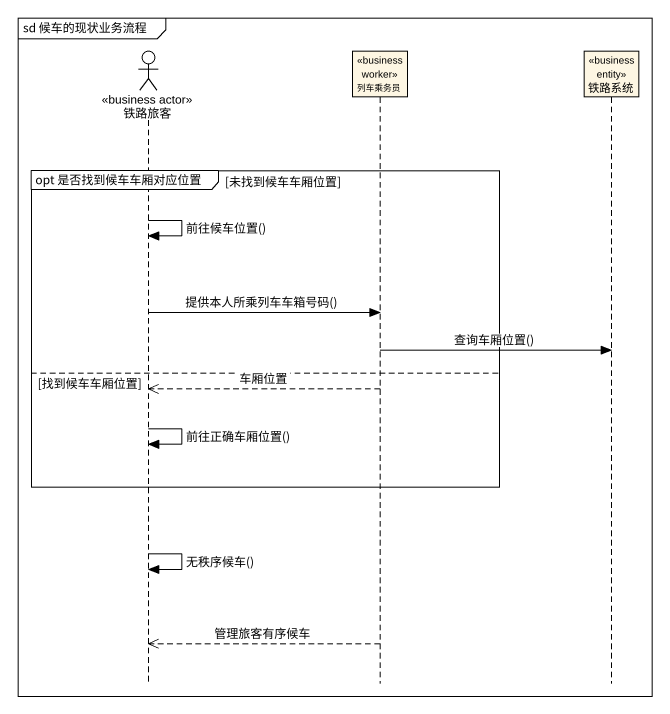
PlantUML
@startuml
mainframe sd 候车的现状业务流程
hide footbox
actor 铁路旅客 <<business actor>>
participant 列车乘务员 <<business worker>>
participant 铁路系统 <<business entity>>

group opt 是否找到候车车厢对应位置 [未找到候车车厢位置]
  铁路旅客 -> 铁路旅客 : 前往候车位置()
  铁路旅客 -> 列车乘务员 : 提供本人所乘列车车箱号码()
  列车乘务员 -> 铁路系统 : 查询车厢位置()
else 找到候车车厢位置
  列车乘务员 -->> 铁路旅客 : 车厢位置
  铁路旅客 -> 铁路旅客 : 前往正确车厢位置()
end
铁路旅客 -> 铁路旅客 : 无秩序候车()
列车乘务员 -->> 铁路旅客 : 管理旅客有序候车
@enduml
